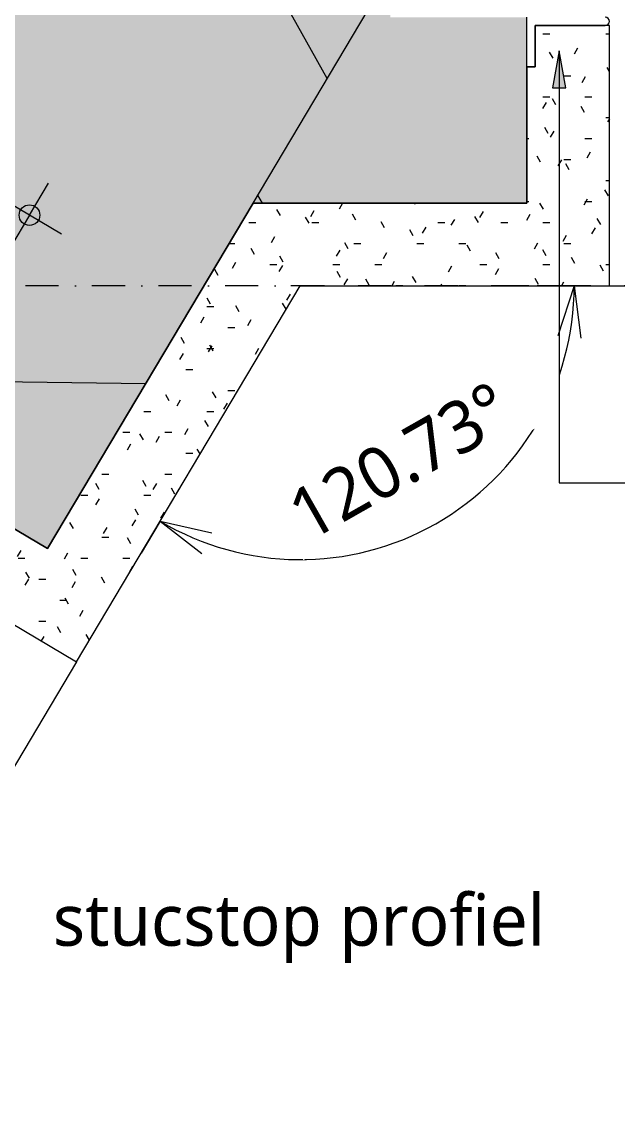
# Model space of a CAD drawing. Header units: millimetres. Extents: x -435 to 27166, y -19117 to 26500.
# Drawn here: x 1667.2 to 1811.4, y 3169.8 to 3436.9 of the extents above; entities that cross this region are included whole.
import ezdxf

# ---------------------------------------------------------------- set-up
doc = ezdxf.new("R2010")
doc.units = ezdxf.units.MM
doc.linetypes.add('MV_stramien', pattern=[16, 8, -4, 0, -4])
for name, color, linetype, lineweight in [('A-ANNO-DIMS', 211, 'Continuous', 13), ('A-ANNO-DIMS-5', 211, 'Continuous', 13), ('A-DETL', 90, 'Continuous', 13), ('A-DETL-GENF', 92, 'Continuous', 18), ('G-ANNO-TEXT', 231, 'Continuous', 13)]:
    doc.layers.add(name, color=color, linetype=linetype, lineweight=lineweight)
doc.styles.add('Segoe UI_3', font='segoeui.ttf', dxfattribs={"height": 12.5})
doc.dimstyles.new('2_5_mm', dxfattribs={"dimscale": 304.8, "dimtxt": 13.092049, "dimasz": 0.016404, "dimexe": 0.029528, "dimexo": 0.0625, "dimgap": 0.014764, "dimtad": 1, "dimdec": 0, "dimzin": 0, "dimdsep": 46, "dimtxsty": 'Segoe UI_3', "dimblk1": 'DOTBLANK', "dimblk2": 'DOTBLANK', "dimsah": 1, "dimcen": 0.09, "dimdle": 0.029528, "dimazin": 0, "dimtfac": 1, "dimtdec": 4, "dimtix": 1, "dimtmove": 0, "dimatfit": 3, "dimfxl": 0.029528, "dimfxlon": 1, "dimtvp": 1, "dimtfill": 1, "dimtolj": 1, "dimtzin": 0, "dimarcsym": 2})
doc.dimstyles.new('2_5_mm_3', dxfattribs={"dimscale": 304.8, "dimtxt": 13.092049, "dimasz": 0.04101, "dimexe": 0.029528, "dimexo": 0.0625, "dimgap": 0.024606, "dimtad": 1, "dimdec": 0, "dimzin": 0, "dimdsep": 46, "dimtxsty": 'Segoe UI_3', "dimblk1": 'OPEN30', "dimblk2": 'OPEN30', "dimsah": 1, "dimcen": 0.09, "dimazin": 0, "dimtfac": 1, "dimtdec": 4, "dimtix": 1, "dimtmove": 0, "dimatfit": 3, "dimfxl": 0.029528, "dimfxlon": 1, "dimtvp": 1, "dimtfill": 1, "dimtolj": 1, "dimtzin": 0, "dimarcsym": 2})
pattern_1 = [(60, (-2126.39, 181.76), (-155.885, 90), []), (120, (-2126.39, 181.76), (-155.885, -90), [])]

# ---------------------------------------------------------------- blocks, each defined once
blk = doc.blocks.new('42 isolatie - Type 1-3762687-Details Appartement')
at = {"layer": 'A-DETL-GENF'}
h = blk.add_hatch(color=256, dxfattribs=at)
h.paths.add_polyline_path([(46.39, 180.8), (0.28, 180.8), (0.28, 135.78), (33.28, 135.78), (33.28, 124.91), (66.5, 180.8), (55.12, 180.8)])
h.paths.add_polyline_path([(33.28, 81.42), (33.28, 0.8), (168.9, 0.8), (46.39, 73.63)])
at = {"layer": 'A-DETL-GENF', "lineweight": 13}
h = blk.add_hatch(dxfattribs=at)
h.set_pattern_fill('FP_43', color=256, style=0, pattern_type=2)
h.set_pattern_definition(pattern_1)
h.paths.add_polyline_path([(46.39, 180.8), (0.28, 180.8), (0.28, 135.78), (33.28, 135.78), (33.28, 124.91), (66.5, 180.8), (55.12, 180.8)])
h.paths.add_polyline_path([(33.28, 81.42), (33.28, 0.8), (168.9, 0.8), (46.39, 73.63)])
at = {"layer": 'A-DETL-GENF'}
for p, q in [((66.5, 180.8), (0.28, 180.8)), ((0.28, 180.8), (0.28, 147.78)), ((0.28, 147.78), (0.28, 135.78)), ((0.28, 147.78), (0.28, 135.78)), ((33.28, 0.8), (168.9, 0.8))]:
    blk.add_line(p, q, dxfattribs=at)
blk = doc.blocks.new('42 isolatie - Type 1-3762746-Details Appartement')
at = {"layer": 'A-DETL-GENF'}
blk.add_hatch(color=256, dxfattribs=at).paths.add_polyline_path([(200.01, 180.8), (37.66, 180.8), (0.28, 158.58), (0.28, 0.8), (167.01, 0.8), (167.01, 135.78), (200.01, 135.78), (200.01, 171.42)])
at = {"layer": 'A-DETL-GENF', "lineweight": 13}
h = blk.add_hatch(dxfattribs=at)
h.set_pattern_fill('FP_43', color=256, style=0, pattern_type=2)
h.set_pattern_definition(pattern_1)
h.paths.add_polyline_path([(200.01, 180.8), (37.66, 180.8), (0.28, 158.58), (0.28, 0.8), (167.01, 0.8), (167.01, 135.78), (200.01, 135.78), (200.01, 171.42)])
at = {"layer": 'A-DETL-GENF'}
for p, q in [((102.68, 180.8), (37.66, 180.8)), ((102.68, 180.8), (37.66, 180.8)), ((200.01, 180.8), (102.68, 180.8)), ((200.01, 147.78), (200.01, 180.8)), ((0.28, 158.58), (0.28, 0.8)), ((0.28, 158.58), (0.28, 0.8)), ((200.01, 135.78), (200.01, 147.78)), ((200.01, 135.78), (200.01, 147.78)), ((0.28, 0.8), (167.01, 0.8)), ((0.28, 0.8), (167.01, 0.8))]:
    blk.add_line(p, q, dxfattribs=at)
blk = doc.blocks.new('DIMBLOCK233-Details Appartement')
at = {"layer": 'A-ANNO-DIMS-5'}
for p, q in [((1800.85, 3373.08), (1791.85, 3373.08)), ((1800.85, 3373.08), (1796.88, 3360.9)), ((1800.85, 3373.08), (1802.4, 3360.37)), ((1800.85, 3373.08), (1809.85, 3373.08)), ((1700.63, 3316.06), (1705.23, 3323.8)), ((1700.63, 3316.06), (1696.03, 3308.33)), ((1700.63, 3316.06), (1700.63, 3316.06)), ((1700.63, 3316.06), (1713.12, 3313.25)), ((1700.63, 3316.06), (1710.76, 3308.24))]:
    blk.add_line(p, q, dxfattribs=at)
blk.add_arc((1734.52, 3373.08), 66.33, 239.2709, 360, dxfattribs=at)
blk.add_arc((1734.52, 3373.08), 66.33, 239.2709, 360, dxfattribs=at)
at = {"layer": 'A-ANNO-DIMS-5', "color": 0, "insert": (1730.3, 3321.76), "char_height": 12.5, "width": 69.6973, "attachment_point": 1, "rotation": 29.6354, "line_spacing_factor": 1.142579, "style": 'Segoe UI_3', "bg_fill": 3, "box_fill_scale": 1.25, "bg_fill_color": 9, "bg_fill_true_color": 13158600, "bg_fill_transparency": 0}
blk.add_mtext('120.73°', dxfattribs=at)
blk = doc.blocks.new('_Open30')
at = {"color": 0, "linetype": 'ByBlock', "lineweight": -2}
for p, q in [((-1, 0.268), (0, 0)), ((0, 0), (-1, -0.268)), ((0, 0), (-1, 0))]:
    blk.add_line(p, q, dxfattribs=at)
blk = doc.blocks.new('DIMBLOCK236-Details Appartement')
at = {"layer": 'A-ANNO-DIMS-5'}
for p, q in [((1557.31, 3456.59), (1561.91, 3464.32)), ((1676.78, 3385.57), (1549.57, 3461.19)), ((1557.31, 3456.59), (1552.71, 3448.85)), ((1669.04, 3390.17), (1673.64, 3397.91)), ((1669.04, 3390.17), (1664.44, 3382.43))]:
    blk.add_line(p, q, dxfattribs=at)
for centre in [(1557.31, 3456.59), (1669.04, 3390.17)]:
    blk.add_circle(centre, 2.5, dxfattribs=at)
at = {"layer": 'A-ANNO-DIMS-5', "color": 0, "insert": (1611.53, 3448.56), "char_height": 12.5, "width": 34.2774, "attachment_point": 1, "rotation": 329.2709, "line_spacing_factor": 1.142579, "style": 'Segoe UI_3', "bg_fill": 3, "box_fill_scale": 1.25, "bg_fill_color": 9, "bg_fill_true_color": 13158600, "bg_fill_transparency": 0}
blk.add_mtext('130', dxfattribs=at)
blk = doc.blocks.new('_DotBlank')
at = {"color": 0, "linetype": 'ByBlock', "lineweight": -2}
blk.add_line((-0.5, 0), (-1, 0), dxfattribs=at)
blk.add_circle((0, 0), 0.5, dxfattribs=at)

msp = doc.modelspace()

# ---------------------------------------------------------------- hatches: boundary and pattern name
at = {"layer": 'A-DETL-GENF', "lineweight": 13}
h = msp.add_hatch(dxfattribs=at)
h.set_pattern_fill('FP_17', color=254, style=0, pattern_type=2)
h.set_pattern_definition([(0, (0, 0), (20.32, 5.08), [1.676, -13.564, 1.676, -13.564, -81.28]), (0, (0, 0), (20.32, 5.08), [-30.48, 1.676, -28.804, 1.676, -13.564, -35.56]), (0, (0, 0), (20.32, 5.08), [-76.2, 1.676, -8.484, 1.676, -23.724]), (120, (7.62, 2.54), (-14.559409, 15.057636), [1.676, -13.564, 1.676, -13.564, -81.28]), (120, (7.62, 2.54), (-14.559409, 15.057636), [-30.48, 1.676, -28.804, 1.676, -13.564, -35.56]), (120, (7.62, 2.54), (-14.559409, 15.057636), [-76.2, 1.676, -8.484, 1.676, -23.724]), (240, (10.16, 12.7), (-5.760591, -20.137636), [1.676, -13.564, 1.676, -13.564, -81.28]), (240, (10.16, 12.7), (-5.760591, -20.137636), [-30.48, 1.676, -28.804, 1.676, -13.564, -35.56]), (240, (10.16, 12.7), (-5.760591, -20.137636), [-76.2, 1.676, -8.484, 1.676, -23.724])])
h.paths.add_polyline_path([(1680.38, 3282), (1734.52, 3373.08), (1809.36, 3373.08), (1809.36, 3436.1), (1791.36, 3436.1), (1791.36, 3426.1), (1789.36, 3426.1), (1789.36, 3393.08), (1723.14, 3393.08), (1673.41, 3309.41), (1645.02, 3326.29), (1644, 3324.57), (1635.41, 3329.68), (1626.21, 3314.2)])
at = {"layer": 'G-ANNO-TEXT'}
msp.add_hatch(color=7, dxfattribs=at).paths.add_polyline_path([(1797.2, 3429.98), (1795.61, 3420.98), (1798.78, 3420.98)])

# ---------------------------------------------------------------- linework, layer by layer
at = {"layer": 'A-DETL', "lineweight": 18}
for p, q in [((1789.36, 3426.1), (1789.36, 3438.1)), ((1809.36, 3436.1), (1791.36, 3436.1)), ((1791.36, 3436.1), (1791.36, 3426.1)), ((1791.36, 3436.1), (1808.36, 3436.1)), ((1791.36, 3426.1), (1791.36, 3436.1)), ((1809.36, 3373.08), (1809.36, 3436.1)), ((1791.36, 3426.1), (1789.36, 3426.1)), ((1789.36, 3426.1), (1789.36, 3393.08)), ((1789.36, 3426.1), (1791.36, 3426.1)), ((1723.14, 3393.08), (1673.41, 3309.41)), ((1789.36, 3393.08), (1723.14, 3393.08)), ((1680.38, 3282), (1734.52, 3373.08)), ((1734.52, 3373.08), (1809.36, 3373.08)), ((1673.41, 3309.41), (1645.02, 3326.29)), ((1626.21, 3314.2), (1680.38, 3282))]:
    msp.add_line(p, q, dxfattribs=at)
at = {"layer": 'A-DETL', "linetype": 'MV_stramien', "lineweight": 18}
msp.add_line((1933.65, 3373.08), (1123.2, 3373.08), dxfattribs=at)
at = {"layer": 'A-DETL'}
for p, q in [((1799.36, 3373.08), (1933.65, 3373.08)), ((1680.38, 3282), (1481.65, 2947.69))]:
    msp.add_line(p, q, dxfattribs=at)
at = {"layer": 'A-DETL', "lineweight": 18}
msp.add_arc((1808.36, 3437.1), 1, 270, 90, dxfattribs=at)
at = {"layer": 'G-ANNO-TEXT', "color": 250}
for p, q in [((1797.2, 3429.98), (1795.61, 3420.98)), ((1798.78, 3420.98), (1797.2, 3429.98)), ((1795.61, 3420.98), (1798.78, 3420.98))]:
    msp.add_line(p, q, dxfattribs=at)

# ---------------------------------------------------------------- block references
at = {"layer": 'A-DETL-GENF'}
for name, p, rotation in [('42 isolatie - Type 1-3762746-Details Appartement', (1620.2, 3573.73), 239.2708686081284), ('42 isolatie - Type 1-3762687-Details Appartement', (1789.64, 3573.88), 180)]:
    msp.add_blockref(name, p, dxfattribs=dict(at, rotation=rotation))

# ---------------------------------------------------------------- texts
at = {"layer": 'G-ANNO-TEXT', "color": 7, "insert": (1674.69, 3225.73), "char_height": 12.5, "width": 145.1054, "attachment_point": 1, "style": 'Segoe UI_3'}
msp.add_mtext('stucstop profiel', dxfattribs=at)

# ---------------------------------------------------------------- next in the draw order: dimensions: what is measured, and where the dimension line sits
at = {"layer": 'A-ANNO-DIMS'}
dim = msp.add_linear_dim(base=(1557.31, 3456.59), p1=(1664.44, 3382.43), p2=(1552.71, 3448.85), angle=329.2709, dimstyle='2_5_mm', override={"dimpost": '<>', "dimfxl": 129.97961}, dxfattribs=at)
dim.commit()
dim.dimension.update_dxf_attribs({"geometry": 'DIMBLOCK236-Details Appartement', "text_midpoint": (1618.8, 3432.83)})
dim = msp.add_angular_dim_3p(base=(1745.48, 3307.66), center=(1734.52, 3373.08), p1=(1696.03, 3308.33), p2=(1809.85, 3373.08), dimstyle='2_5_mm_3', override={"dimpost": '<>', "dimfxl": 130.945995}, dxfattribs=at)
dim.commit()
dim.dimension.update_dxf_attribs({"geometry": 'DIMBLOCK233-Details Appartement', "text_midpoint": (1760.4, 3327.6)})

# ---------------------------------------------------------------- next in the draw order: linework, layer by layer
at = {"layer": 'G-ANNO-TEXT', "color": 250}
for p, q in [((1797.2, 3429.98), (1797.2, 3325.38)), ((1797.2, 3325.38), (1844.04, 3325.38))]:
    msp.add_line(p, q, dxfattribs=at)

doc.saveas('drawing.dxf')
